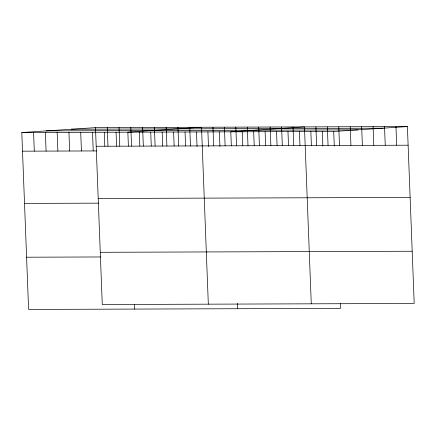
<?xml version="1.0" encoding="UTF-8"?>
<svg xmlns="http://www.w3.org/2000/svg" width="436" height="436" viewBox="0 0 436 436"><rect width="100%" height="100%" fill="white"/><g stroke="black" fill="none" stroke-linecap="round" stroke-linejoin="round"><path stroke-width="0.65" d="M340.342 303.69L340.521 308.377L28.596 309.44L21.8 132.533L95.479 127.623L407.404 126.56L414.2 303.467L102.275 304.53L95.479 127.623M21.8 132.533L333.725 131.47L407.404 126.56M71.166 129.241L383.091 128.179M46.112 130.914L358.038 129.852M96.193 146.267L408.118 145.204M22.514 151.178L96.492 150.927M98.198 198.494L410.129 197.432M24.525 203.405L98.498 203.154M100.269 252.302L412.194 251.24M26.591 257.213L100.569 256.962M395.964 126.598L396.684 145.243M384.53 126.636L385.244 145.286M373.091 126.674L373.81 145.324M361.657 126.713L362.37 145.362M350.217 126.756L350.936 145.401M338.777 126.794L339.497 145.439M333.725 131.47L334.287 146.12M327.343 126.832L328.057 145.477M322.291 131.509L322.853 146.164M315.904 126.871L316.623 145.515M310.852 131.552L311.391 145.537M311.266 303.816L304.47 126.909L230.791 131.825L231.325 145.809M299.412 131.59L299.952 145.575M293.03 126.947L293.75 145.597M287.978 131.628L288.512 145.613M281.596 126.985L282.31 145.635M276.538 131.667L277.078 145.651M270.156 127.029L270.87 145.673M265.104 131.705L265.638 145.689M258.717 127.067L259.436 145.711M253.665 131.743L254.204 145.728M247.283 127.105L247.997 145.749M242.225 131.781L242.765 145.766M235.843 127.143L236.563 145.788M237.38 303.374L237.587 308.732M224.409 127.181L225.123 145.831M219.352 131.863L219.918 146.512M212.97 127.219L213.684 145.869M207.918 131.901L208.479 146.55M208.326 304.17L201.53 127.258L127.857 132.173L128.391 146.158M196.478 131.939L197.039 146.589M189.747 127.301L190.467 145.946M185.044 131.977L185.578 145.962M177.964 127.339L178.684 145.989M173.604 132.015L174.144 146M166.181 127.383L166.895 146.027M162.165 132.054L162.704 146.038M154.399 127.421L155.112 146.065M150.731 132.097L151.265 146.082M142.616 127.459L143.33 146.109M139.291 132.135L139.831 146.12M130.827 127.503L131.547 146.147M134.473 304.393L134.653 309.08M119.044 127.541L119.764 146.185M116.069 132.212L116.608 146.196M107.261 127.579L107.975 146.229M104.286 132.255L104.825 146.24M92.503 132.293L93.222 150.938M80.72 132.331L81.434 150.981M68.937 132.375L69.651 151.02M57.154 132.413L57.868 151.058M45.366 132.451L46.085 151.101M33.583 132.495L34.302 151.139"/></g></svg>
